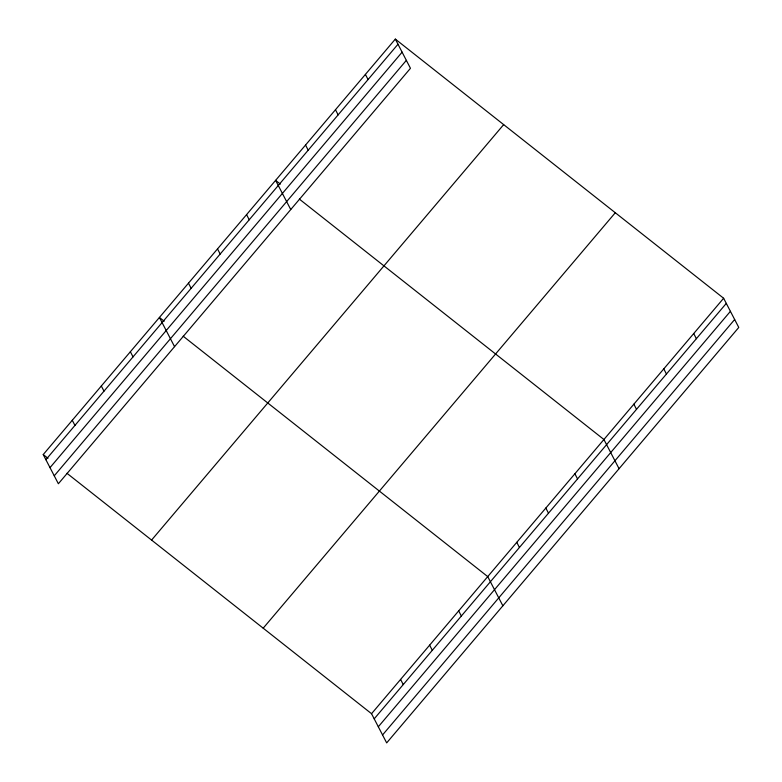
<?xml version="1.0" encoding="UTF-8"?>
<svg xmlns="http://www.w3.org/2000/svg" width="782" height="782" viewBox="0 0 782 782"><rect width="100%" height="100%" fill="white"/><g stroke="black" fill="none" stroke-linecap="round" stroke-linejoin="round"><path stroke-width="1.17" d="M395.33 39.1L410.462 68.298L58.367 483.745L43.225 454.557L395.33 39.1L723.633 298.255L738.775 327.443L386.67 742.9L371.538 713.702L66.988 473.305M45.894 459.689L397.989 44.242M50.009 467.636L402.104 52.179M54.251 475.808L406.347 60.361M151.571 540.079L503.667 124.621M263.192 628.181L615.297 212.733M371.538 713.702L723.633 298.255M374.207 718.844L726.302 303.387M378.312 726.781L730.417 311.324M382.554 734.963L734.66 319.506M280.367 184.102L275.616 180.359L290.748 209.547M299.369 199.107L603.919 439.504L619.061 468.701M164.171 321.207L159.42 317.453L174.552 346.651M183.184 336.211L487.733 576.608L502.865 605.796M43.225 454.557L47.985 458.301M693.712 333.562L696.371 338.704M663.781 368.879L666.44 374.011M633.85 404.186L636.519 409.328M574.878 473.784L577.536 478.916M365.399 74.417L368.068 79.549M545.826 508.056L548.495 513.197M335.468 109.724L338.137 114.866M516.775 542.327L519.443 547.468M305.547 145.041L308.206 150.183M458.682 610.879L461.351 616.021M246.565 214.63L249.233 219.771M429.631 645.15L432.299 650.292M217.513 248.901L220.182 254.042M400.589 679.431L403.248 684.573M188.472 283.182L191.131 288.314M130.369 351.734L133.038 356.866M101.328 386.005L103.986 391.147M72.276 420.276L74.945 425.418"/></g></svg>
